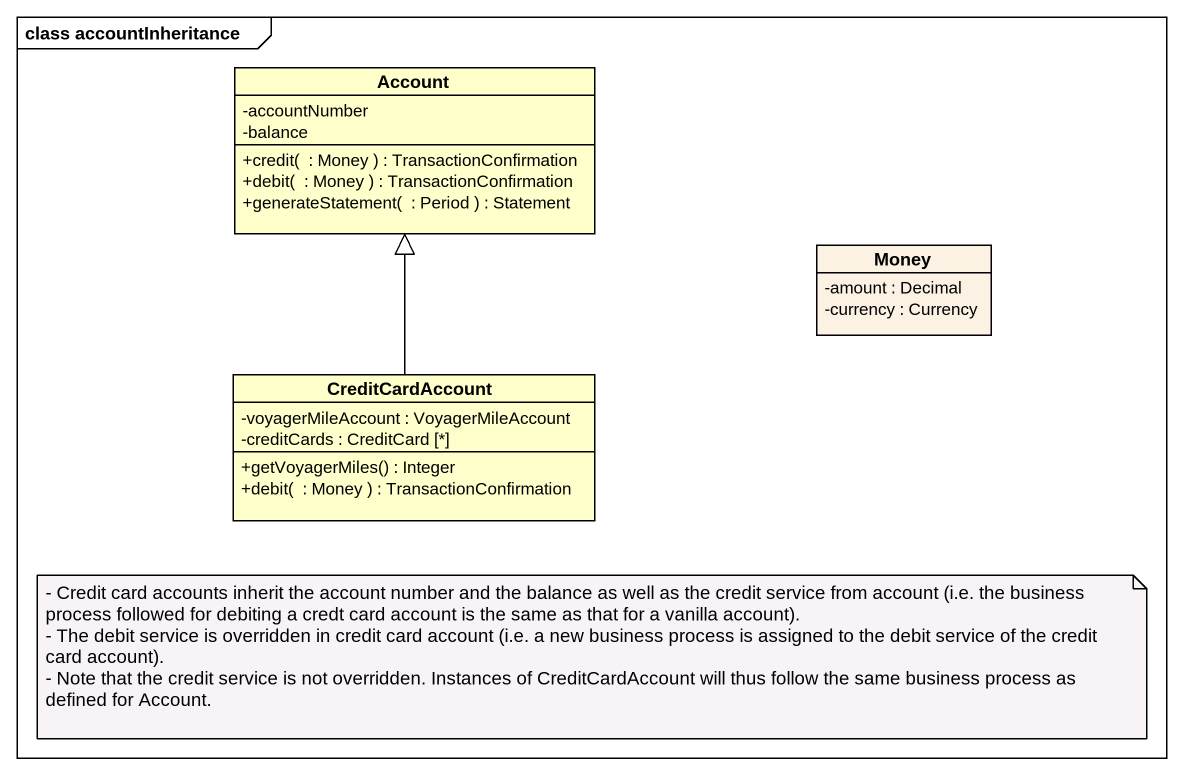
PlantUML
@startuml
mainframe class accountInheritance
hide circle
hide empty members
skinparam classAttributeIconSize 0
class Account #FFFFCC {
  -accountNumber
  -balance
  +credit(  : Money ) : TransactionConfirmation
  +debit(  : Money ) : TransactionConfirmation
  +generateStatement(  : Period ) : Statement
}
class Money {
  -amount : Decimal
  -currency : Currency
}
class CreditCardAccount #FFFFCC {
  -voyagerMileAccount : VoyagerMileAccount
  -creditCards : CreditCard [*]
  +getVoyagerMiles() : Integer
  +debit(  : Money ) : TransactionConfirmation
}
CreditCardAccount -up-|> Account
note as N1
  - Credit card accounts inherit the account number and the balance as well as the credit service from account (i.e. the business process followed for debiting a credt card account is the same as that for a vanilla account).
  - The debit service is overridden in credit card account (i.e. a new business process is assigned to the debit service of the credit card account).
  - Note that the credit service is not overridden. Instances of CreditCardAccount will thus follow the same business process as defined for Account.
end note
@enduml
